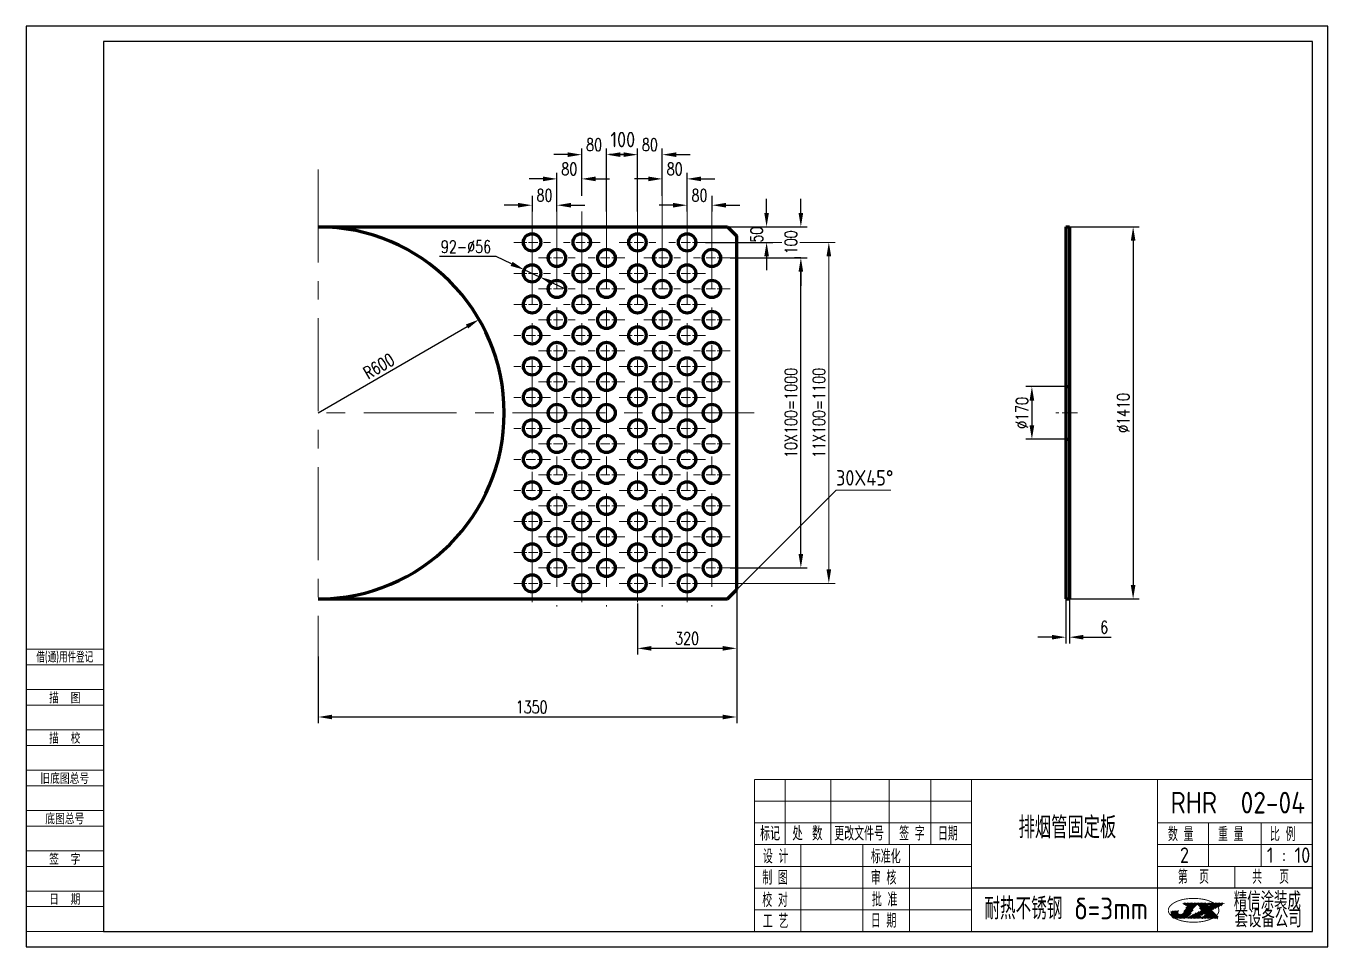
# Model space of a CAD drawing. Extents: x 128 to 1684, y 49 to 1035.
# Drawn here: x 291.7 to 711.7, y 299 to 596 of the extents above; entities that cross this region are included whole.
import ezdxf
from ezdxf.enums import TextEntityAlignment as Align

# ---------------------------------------------------------------- set-up
doc = ezdxf.new("R2010")
doc.units = 0
doc.header["$LTSCALE"] = 4
doc.header["$MEASUREMENT"] = 0
doc.linetypes.add('CENTERX2', pattern=[4, 2.5, -0.5, 0.5, -0.5])
doc.layers.get('0').update_dxf_attribs({"linetype": 'CONTINUOUS', "lineweight": 50})
doc.layers.get('DEFPOINTS').update_dxf_attribs({"linetype": 'CONTINUOUS'})
doc.layers.add('1', color=1, linetype='CENTERX2', lineweight=20)
for name, color, linetype in [('BORDER', 2, 'CONTINUOUS'), ('dim', 7, 'CONTINUOUS'), ('TK-JCSX', 6, 'CONTINUOUS')]:
    doc.layers.add(name, color=color, linetype=linetype)
doc.styles.add('H', font='TXT', dxfattribs={"width": 0.8, "bigfont": 'HZWB'})
doc.styles.add('HZ', font='gbenor.shx', dxfattribs={"bigfont": 'gbcbig.shx'})
doc.styles.add('HZFS', font='txt', dxfattribs={"width": 0.75, "bigfont": 'hzfs'})
doc.styles.get("Standard").update_dxf_attribs({"font": 'gbenor.shx', "bigfont": 'gbcbig.shx'})
doc.styles.add('WB', font='txt', dxfattribs={"height": 0.75, "bigfont": 'hzwb'})
doc.dimstyles.get("Standard").update_dxf_attribs({"dimtxt": 0.18, "dimasz": 0.18, "dimexe": 0.18, "dimexo": 0.0625, "dimgap": 0.09, "dimtad": 0, "dimtih": 1, "dimtoh": 1, "dimdec": 4, "dimzin": 0, "dimdsep": 46, "dimtxsty": 'Standard', "dimcen": 0.09, "dimadec": 0, "dimazin": 0, "dimtfac": 1, "dimtdec": 4, "dimtofl": 0, "dimtmove": 0, "dimatfit": 3, "dimfxl": 0, "dimtolj": 1, "dimtzin": 0, "dimarcsym": 0})

# ---------------------------------------------------------------- blocks, each defined once
blk = doc.blocks.new('*D21')
at = {"color": 5, "lineweight": -2}
for p, q in [((520.97, 400.74), (520.97, 371.17)), ((385.97, 392.71), (385.97, 371.17)), ((390.47, 373.17), (516.47, 373.17))]:
    blk.add_line(p, q, dxfattribs=at)
at = {"color": 5, "lineweight": 20}
for points in [[(390.47, 373.92), (390.47, 372.42), (385.97, 373.17)], [(516.47, 373.92), (516.47, 372.42), (520.97, 373.17)]]:
    blk.add_solid(points, dxfattribs=at)
at = {"layer": 'DEFPOINTS', "color": 0, "lineweight": 20}
for p in [(520.97, 400.74), (385.97, 392.71), (520.97, 373.17)]:
    blk.add_point(p, dxfattribs=at)
at = {"color": 5, "lineweight": 20, "insert": (454.82, 376.37), "char_height": 4, "attachment_point": 5, "style": 'HZFS'}
blk.add_mtext('\\A1;1350', dxfattribs=at)
blk = doc.blocks.new('*D20')
at = {"color": 5, "lineweight": -2}
for p, q in [((627.14, 411.24), (627.14, 396.91)), ((628.34, 411.24), (628.34, 396.91)), ((622.64, 398.91), (618.14, 398.91)), ((632.84, 398.91), (641.74, 398.91))]:
    blk.add_line(p, q, dxfattribs=at)
at = {"color": 5, "lineweight": 20}
for points in [[(622.64, 399.66), (622.64, 398.16), (627.14, 398.91)], [(632.84, 399.66), (632.84, 398.16), (628.34, 398.91)]]:
    blk.add_solid(points, dxfattribs=at)
at = {"layer": 'DEFPOINTS', "color": 0, "lineweight": 20}
for p in [(627.14, 411.24), (628.34, 411.24), (628.34, 398.91)]:
    blk.add_point(p, dxfattribs=at)
at = {"color": 5, "lineweight": 20, "insert": (639.54, 402.11), "char_height": 4, "attachment_point": 5, "style": 'HZFS'}
blk.add_mtext('\\A1;6', dxfattribs=at)
blk = doc.blocks.new('*D19')
at = {"color": 5, "lineweight": -2}
for p, q in [((627.14, 479.74), (614.2, 479.74)), ((616.2, 475.24), (616.2, 467.24)), ((627.14, 462.74), (614.2, 462.74))]:
    blk.add_line(p, q, dxfattribs=at)
at = {"color": 5, "lineweight": 20}
for points in [[(615.45, 475.24), (616.95, 475.24), (616.2, 479.74)], [(615.45, 467.24), (616.95, 467.24), (616.2, 462.74)]]:
    blk.add_solid(points, dxfattribs=at)
at = {"layer": 'DEFPOINTS', "color": 0, "lineweight": 20}
for p in [(627.14, 479.74), (616.2, 462.74), (627.14, 462.74)]:
    blk.add_point(p, dxfattribs=at)
at = {"color": 5, "lineweight": 20, "insert": (613, 471.24), "char_height": 4, "attachment_point": 5, "rotation": 90, "style": 'HZFS'}
blk.add_mtext('\\A1;%%c170', dxfattribs=at)
blk = doc.blocks.new('*D18')
at = {"color": 5, "lineweight": -2}
for p, q in [((628.34, 531.24), (650.86, 531.24)), ((648.86, 526.74), (648.86, 415.74)), ((628.34, 411.24), (650.86, 411.24))]:
    blk.add_line(p, q, dxfattribs=at)
at = {"color": 5, "lineweight": 20}
for points in [[(648.11, 526.74), (649.61, 526.74), (648.86, 531.24)], [(648.11, 415.74), (649.61, 415.74), (648.86, 411.24)]]:
    blk.add_solid(points, dxfattribs=at)
at = {"layer": 'DEFPOINTS', "color": 0, "lineweight": 20}
for p in [(628.34, 531.24), (628.34, 411.24), (648.86, 411.24)]:
    blk.add_point(p, dxfattribs=at)
at = {"color": 5, "lineweight": 20, "insert": (645.66, 471.24), "char_height": 4, "attachment_point": 5, "rotation": 90, "style": 'HZFS'}
blk.add_mtext('\\A1;%%c1410', dxfattribs=at)
blk = doc.blocks.new('*D22')
at = {"color": 5, "lineweight": -2}
for p, q in [((484.47, 554.53), (479.97, 554.53)), ((488.97, 536.2), (488.97, 556.53)), ((496.97, 541.2), (496.97, 556.53)), ((501.47, 554.53), (505.97, 554.53))]:
    blk.add_line(p, q, dxfattribs=at)
at = {"color": 5, "lineweight": 20}
for points in [[(484.47, 555.28), (484.47, 553.78), (488.97, 554.53)], [(501.47, 555.28), (501.47, 553.78), (496.97, 554.53)]]:
    blk.add_solid(points, dxfattribs=at)
at = {"layer": 'DEFPOINTS', "color": 0, "lineweight": 20}
for p in [(496.97, 554.53), (496.97, 541.2), (488.97, 536.2)]:
    blk.add_point(p, dxfattribs=at)
at = {"color": 5, "lineweight": 20, "insert": (492.97, 557.73), "char_height": 4, "attachment_point": 5, "style": 'HZFS'}
blk.add_mtext('\\A1;80', dxfattribs=at)
blk = doc.blocks.new('*D23')
at = {"color": 5, "lineweight": -2}
for p, q in [((492.47, 546.71), (487.97, 546.71)), ((496.97, 541.2), (496.97, 548.71)), ((504.97, 536.2), (504.97, 548.71)), ((509.47, 546.71), (513.97, 546.71))]:
    blk.add_line(p, q, dxfattribs=at)
at = {"color": 5, "lineweight": 20}
for points in [[(492.47, 547.46), (492.47, 545.96), (496.97, 546.71)], [(509.47, 547.46), (509.47, 545.96), (504.97, 546.71)]]:
    blk.add_solid(points, dxfattribs=at)
at = {"layer": 'DEFPOINTS', "color": 0, "lineweight": 20}
for p in [(504.97, 546.71), (496.97, 541.2), (504.97, 536.2)]:
    blk.add_point(p, dxfattribs=at)
at = {"color": 5, "lineweight": 20, "insert": (500.97, 549.91), "char_height": 4, "attachment_point": 5, "style": 'HZFS'}
blk.add_mtext('\\A1;80', dxfattribs=at)
blk = doc.blocks.new('*D24')
at = {"color": 5, "lineweight": -2}
for p, q in [((500.47, 538.22), (495.97, 538.22)), ((504.97, 536.2), (504.97, 540.22)), ((512.97, 541.2), (512.97, 536.22)), ((517.47, 538.22), (521.97, 538.22))]:
    blk.add_line(p, q, dxfattribs=at)
at = {"color": 5, "lineweight": 20}
for points in [[(500.47, 538.97), (500.47, 537.47), (504.97, 538.22)], [(517.47, 538.97), (517.47, 537.47), (512.97, 538.22)]]:
    blk.add_solid(points, dxfattribs=at)
at = {"layer": 'DEFPOINTS', "color": 0, "lineweight": 20}
for p in [(512.97, 541.2), (512.97, 538.22), (504.97, 536.2)]:
    blk.add_point(p, dxfattribs=at)
at = {"color": 5, "lineweight": 20, "insert": (508.97, 541.42), "char_height": 4, "attachment_point": 5, "style": 'HZFS'}
blk.add_mtext('\\A1;80', dxfattribs=at)
blk = doc.blocks.new('*D25')
at = {"color": 5, "lineweight": -2}
for p, q in [((466.47, 554.53), (461.97, 554.53)), ((470.97, 541.2), (470.97, 556.53)), ((478.97, 536.2), (478.97, 556.53)), ((483.47, 554.53), (487.97, 554.53))]:
    blk.add_line(p, q, dxfattribs=at)
at = {"color": 5, "lineweight": 20}
for points in [[(466.47, 555.28), (466.47, 553.78), (470.97, 554.53)], [(483.47, 555.28), (483.47, 553.78), (478.97, 554.53)]]:
    blk.add_solid(points, dxfattribs=at)
at = {"layer": 'DEFPOINTS', "color": 0, "lineweight": 20}
for p in [(470.97, 554.53), (470.97, 541.2), (478.97, 536.2)]:
    blk.add_point(p, dxfattribs=at)
at = {"color": 5, "lineweight": 20, "insert": (474.97, 557.73), "char_height": 4, "attachment_point": 5, "style": 'HZFS'}
blk.add_mtext('\\A1;80', dxfattribs=at)
blk = doc.blocks.new('*D26')
at = {"color": 5, "lineweight": -2}
for p, q in [((458.47, 546.71), (453.97, 546.71)), ((462.97, 536.2), (462.97, 548.71)), ((470.97, 541.2), (470.97, 548.71)), ((475.47, 546.71), (479.97, 546.71))]:
    blk.add_line(p, q, dxfattribs=at)
at = {"color": 5, "lineweight": 20}
for points in [[(458.47, 547.46), (458.47, 545.96), (462.97, 546.71)], [(475.47, 547.46), (475.47, 545.96), (470.97, 546.71)]]:
    blk.add_solid(points, dxfattribs=at)
at = {"layer": 'DEFPOINTS', "color": 0, "lineweight": 20}
for p in [(462.97, 546.71), (470.97, 541.2), (462.97, 536.2)]:
    blk.add_point(p, dxfattribs=at)
at = {"color": 5, "lineweight": 20, "insert": (466.97, 549.91), "char_height": 4, "attachment_point": 5, "style": 'HZFS'}
blk.add_mtext('\\A1;80', dxfattribs=at)
blk = doc.blocks.new('*D27')
at = {"color": 5, "lineweight": -2}
for p, q in [((450.47, 538.22), (445.97, 538.22)), ((454.97, 541.2), (454.97, 536.22)), ((462.97, 536.2), (462.97, 540.22)), ((467.47, 538.22), (471.97, 538.22))]:
    blk.add_line(p, q, dxfattribs=at)
at = {"color": 5, "lineweight": 20}
for points in [[(450.47, 538.97), (450.47, 537.47), (454.97, 538.22)], [(467.47, 538.97), (467.47, 537.47), (462.97, 538.22)]]:
    blk.add_solid(points, dxfattribs=at)
at = {"layer": 'DEFPOINTS', "color": 0, "lineweight": 20}
for p in [(454.97, 541.2), (454.97, 538.22), (462.97, 536.2)]:
    blk.add_point(p, dxfattribs=at)
at = {"color": 5, "lineweight": 20, "insert": (458.97, 541.42), "char_height": 4, "attachment_point": 5, "style": 'HZFS'}
blk.add_mtext('\\A1;80', dxfattribs=at)
blk = doc.blocks.new('*D28')
at = {"layer": 'DEFPOINTS', "color": 0, "lineweight": 20}
for p in [(452.43, 517.42), (457.51, 515.06)]:
    blk.add_point(p, dxfattribs=at)
at = {"layer": 'dim', "color": 5, "lineweight": -2}
for p, q in [((443.34, 521.63), (425.14, 521.63)), ((448.35, 519.31), (443.34, 521.63)), ((457.51, 515.06), (452.43, 517.42)), ((461.59, 513.17), (465.68, 511.28))]:
    blk.add_line(p, q, dxfattribs=at)
at = {"layer": 'dim', "color": 5, "lineweight": 20}
for points in [[(448.66, 519.99), (448.03, 518.63), (452.43, 517.42)], [(461.91, 513.85), (461.28, 512.49), (457.51, 515.06)]]:
    blk.add_solid(points, dxfattribs=at)
at = {"layer": 'dim', "color": 5, "lineweight": 20, "insert": (433.64, 524.83), "char_height": 4, "attachment_point": 5, "style": 'HZFS'}
blk.add_mtext('\\A1;92-%%c56', dxfattribs=at)
blk = doc.blocks.new('_CLOSED')
at = {"color": 0, "linetype": 'ByBlock'}
for p, q in [((-1, 0.167), (0, 0)), ((-1, 0.167), (-1, -0.167)), ((0, 0), (-1, -0.167)), ((0, 0), (-1, 0))]:
    blk.add_line(p, q, dxfattribs=at)
blk = doc.blocks.new('*U34')
at = {"linetype": 'Continuous', "lineweight": 20}
for p, q in [((17394.44, 5521.79), (17429.5, 5556.85)), ((17429.5, 5556.85), (17447.21, 5556.85))]:
    blk.add_line(p, q, dxfattribs=at)
at = {"linetype": 'Continuous', "lineweight": 20, "style": 'HZ'}
blk.add_text('30X45%%d', height=5, dxfattribs=at).set_placement((17429.5, 5558.35))
blk = doc.blocks.new('*U4')
at = {"layer": 'BORDER', "color": 1, "linetype": 'Continuous'}
blk.add_lwpolyline([(0, 0), (420, 0), (420, 297), (0, 297)], close=True, dxfattribs=at)
at = {"layer": 'BORDER', "color": 7, "linetype": 'Continuous'}
blk.add_lwpolyline([(25, 5), (415, 5), (415, 292), (25, 292)], close=True, dxfattribs=at)
blk = doc.blocks.new('*X2')
at = {"color": 0}
for p, q in [((21.1, 1.6), (39.1, 19.6)), ((22.9, 1.6), (40.9, 19.6)), ((24.6, 1.6), (39.8, 16.8)), ((26.2, 19.2), (26.7, 19.6)), ((27.3, 18.7), (26.3, 19.6)), ((27.1, 9.4), (37.3, 19.6)), ((27.5, 18.6), (28.5, 19.6)), ((30.5, 17.2), (28.1, 19.6)), ((28.7, 18.1), (30.3, 19.6)), ((29.4, 13.5), (35.6, 19.6)), ((37.2, 12.3), (29.8, 19.6)), ((29.9, 17.5), (32, 19.6)), ((31.1, 17), (33.8, 19.6)), ((36.6, 11.1), (31.2, 16.6)), ((37.9, 13.4), (31.6, 19.6)), ((38.5, 14.5), (33.4, 19.6)), ((39.1, 15.7), (35.2, 19.6)), ((39.8, 16.8), (36.9, 19.6)), ((40.9, 17.4), (38.7, 19.6)), ((39.8, 16.9), (42.6, 19.6)), ((42, 18.1), (40.5, 19.6)), ((43.1, 18.7), (42.2, 19.6)), ((43.6, 18.8), (44.4, 19.6)), ((62, 1.6), (44, 19.6)), ((44.4, 17.9), (46.2, 19.6)), ((45.2, 16.9), (47.9, 19.6)), ((63.8, 1.6), (45.8, 19.6)), ((46, 16), (49.7, 19.6)), ((46.9, 15), (51.5, 19.6)), ((65.5, 1.6), (47.5, 19.6)), ((47.7, 14.1), (53.2, 19.6)), ((48.5, 13.1), (55, 19.6)), ((49.3, 12.2), (56.8, 19.6)), ((67.3, 1.6), (49.3, 19.6)), ((50.2, 11.3), (55.8, 16.9)), ((69.1, 1.6), (51.1, 19.6)), ((60.6, 11.8), (52.8, 19.6)), ((53.5, 7.5), (65.6, 19.6)), ((54.3, 6.5), (67.4, 19.6)), ((56.1, 18.1), (54.6, 19.6)), ((57.1, 18.9), (56.4, 19.6)), ((58.2, 19.3), (58.5, 19.6)), ((60.6, 17.2), (58.2, 19.6)), ((58.9, 18.3), (60.3, 19.6)), ((65.4, 14.2), (59.9, 19.6)), ((60, 17.6), (62.1, 19.6)), ((61.1, 16.9), (63.8, 19.6)), ((64.2, 13.6), (61.2, 16.6)), ((66.5, 14.8), (61.7, 19.6)), ((62, 12.5), (69.1, 19.6)), ((67.7, 15.4), (63.4, 19.6)), ((68.9, 15.9), (65.2, 19.6)), ((65.5, 14.3), (70.9, 19.6)), ((70.1, 16.5), (67, 19.6)), ((71.3, 17.1), (68.7, 19.6)), ((69, 16), (72.7, 19.6)), ((72.5, 17.7), (70.5, 19.6)), ((73.6, 18.3), (72.3, 19.6)), ((72.6, 17.8), (74.5, 19.6)), ((74.8, 18.9), (74, 19.6)), ((76, 19.5), (75.8, 19.6)), ((76.1, 19.5), (76.2, 19.6)), ((10.6, 5.3), (15, 9.7)), ((16, 1.6), (10.6, 7)), ((14.2, 1.7), (10.6, 5.4)), ((10.7, 7.1), (13.2, 9.6)), ((10.8, 9.1), (11.3, 9.5)), ((17.8, 1.6), (10.8, 8.7)), ((11, 3.9), (16.9, 9.8)), ((11.7, 2.8), (18.8, 9.9)), ((19.6, 1.6), (11.7, 9.5)), ((12.7, 2.1), (18.8, 8.2)), ((21.3, 1.6), (13.3, 9.6)), ((14.1, 1.7), (19, 6.6)), ((23.1, 1.6), (15, 9.7)), ((15.8, 1.6), (20, 5.8)), ((18.7, 7.8), (16.7, 9.8)), ((17.6, 1.6), (21.6, 5.6)), ((18.9, 9.4), (18.4, 9.9)), ((19.3, 1.6), (23.3, 5.6)), ((24.9, 1.6), (20.9, 5.6)), ((26.6, 1.6), (22.6, 5.6)), ((28.2, 1.8), (24.3, 5.7)), ((29.6, 2.3), (25.4, 6.4)), ((30.7, 2.8), (26, 7.6)), ((26.4, 1.6), (37.5, 12.7)), ((31.8, 3.6), (26.7, 8.7)), ((32.6, 4.5), (27.3, 9.8)), ((33.4, 5.5), (28, 10.9)), ((28.4, 1.9), (35.2, 8.6)), ((34, 6.6), (28.6, 12.1)), ((34.7, 7.8), (29.2, 13.2)), ((35.3, 8.9), (29.9, 14.3)), ((35.9, 10), (30.5, 15.4)), ((31.7, 1.6), (32.2, 2.2)), ((31.9, 1.6), (31.7, 1.9)), ((33.7, 1.6), (32.9, 2.5)), ((33.5, 1.6), (35.7, 3.9)), ((35.5, 1.6), (34, 3.1)), ((35.2, 1.6), (39.3, 5.7)), ((37.2, 1.6), (35.2, 3.7)), ((39, 1.6), (36.4, 4.2)), ((37, 1.6), (42.8, 7.4)), ((40.8, 1.6), (37.6, 4.8)), ((38.8, 1.6), (46.3, 9.2)), ((42.5, 1.6), (38.8, 5.4)), ((44.3, 1.6), (40, 6)), ((40.5, 1.6), (49.8, 10.9)), ((46.1, 1.6), (41.1, 6.6)), ((42.3, 1.6), (56.6, 16)), ((47.8, 1.6), (42.3, 7.2)), ((46.5, 4.8), (43.5, 7.8)), ((44.1, 1.6), (46.5, 4.1)), ((47.7, 5.4), (44.7, 8.4)), ((45.8, 1.6), (47.4, 3.2)), ((48.8, 6), (45.9, 8.9)), ((60.2, 1.6), (47, 14.9)), ((50, 6.5), (47, 9.5)), ((47.6, 1.6), (48.2, 2.2)), ((47.9, 5.5), (57.5, 15)), ((51.2, 7.1), (48.2, 10.1)), ((52.4, 7.7), (49.4, 10.7)), ((49.4, 1.6), (49.8, 2.1)), ((49.6, 1.6), (49.4, 1.8)), ((51.4, 1.6), (50.5, 2.6)), ((51.1, 1.6), (60.8, 11.3)), ((51.5, 7.3), (60.3, 16.1)), ((53.2, 1.6), (51.5, 3.3)), ((54.9, 1.6), (52.6, 4)), ((52.9, 1.6), (61.6, 10.3)), ((56.7, 1.6), (53.6, 4.7)), ((58.5, 1.6), (54.6, 5.5)), ((54.7, 1.6), (62.4, 9.4)), ((56.5, 1.6), (63.2, 8.4)), ((58.2, 1.6), (64.1, 7.5)), ((61.8, 12.4), (58.8, 15.4)), ((63, 13), (60, 16)), ((60, 1.6), (64.9, 6.6)), ((61.8, 1.6), (65.7, 5.6)), ((63.5, 1.6), (66.5, 4.7)), ((65.3, 1.6), (67.4, 3.7)), ((67.1, 1.6), (68.2, 2.8)), ((68.8, 1.6), (69, 1.8))]:
    blk.add_line(p, q, dxfattribs=at)
blk = doc.blocks.new('*D57')
at = {"color": 5, "lineweight": -2}
for p, q in [((520.97, 417.47), (520.97, 393.31)), ((488.97, 409.81), (488.97, 393.31)), ((516.47, 395.31), (493.47, 395.31))]:
    blk.add_line(p, q, dxfattribs=at)
at = {"color": 5, "lineweight": 20}
for points in [[(493.47, 396.06), (493.47, 394.56), (488.97, 395.31)], [(516.47, 396.06), (516.47, 394.56), (520.97, 395.31)]]:
    blk.add_solid(points, dxfattribs=at)
at = {"layer": 'DEFPOINTS', "color": 0, "lineweight": 20}
for p in [(520.97, 417.47), (488.97, 409.81), (488.97, 395.31)]:
    blk.add_point(p, dxfattribs=at)
at = {"color": 5, "lineweight": 20, "insert": (504.97, 398.51), "char_height": 4, "attachment_point": 5, "style": 'HZFS'}
blk.add_mtext('\\A1;320', dxfattribs=at)
blk = doc.blocks.new('*D58')
at = {"color": 5, "lineweight": -2}
for p, q in [((530.62, 535.74), (530.62, 540.24)), ((517.97, 531.24), (532.62, 531.24)), ((510.88, 526.24), (532.62, 526.24)), ((530.62, 521.74), (530.62, 517.24))]:
    blk.add_line(p, q, dxfattribs=at)
at = {"color": 5, "lineweight": 20}
for points in [[(529.87, 535.74), (531.37, 535.74), (530.62, 531.24)], [(529.87, 521.74), (531.37, 521.74), (530.62, 526.24)]]:
    blk.add_solid(points, dxfattribs=at)
at = {"layer": 'DEFPOINTS', "color": 0, "lineweight": 20}
for p in [(517.97, 531.24), (530.62, 531.24), (510.88, 526.24)]:
    blk.add_point(p, dxfattribs=at)
at = {"color": 5, "lineweight": 20, "insert": (527.42, 528.74), "char_height": 4, "attachment_point": 5, "rotation": 90, "style": 'HZFS'}
blk.add_mtext('\\A1;50', dxfattribs=at)
blk = doc.blocks.new('*D59')
at = {"color": 5, "lineweight": -2}
for p, q in [((541.67, 535.74), (541.67, 540.24)), ((532.62, 531.24), (543.67, 531.24)), ((518.88, 521.24), (543.67, 521.24)), ((541.67, 516.74), (541.67, 512.24))]:
    blk.add_line(p, q, dxfattribs=at)
at = {"color": 5, "lineweight": 20}
for points in [[(540.92, 535.74), (542.42, 535.74), (541.67, 531.24)], [(540.92, 516.74), (542.42, 516.74), (541.67, 521.24)]]:
    blk.add_solid(points, dxfattribs=at)
at = {"layer": 'DEFPOINTS', "color": 0, "lineweight": 20}
for p in [(532.62, 531.24), (541.67, 531.24), (518.88, 521.24)]:
    blk.add_point(p, dxfattribs=at)
at = {"color": 5, "lineweight": 20, "insert": (538.47, 526.24), "char_height": 4, "attachment_point": 5, "rotation": 90, "style": 'HZFS'}
blk.add_mtext('\\A1;100', dxfattribs=at)
blk = doc.blocks.new('*D60')
at = {"color": 5, "lineweight": -2}
for p, q in [((541.67, 521.24), (539.67, 521.24)), ((541.67, 425.74), (541.67, 516.74)), ((518.88, 421.24), (543.67, 421.24))]:
    blk.add_line(p, q, dxfattribs=at)
at = {"color": 5, "lineweight": 20}
for points in [[(540.92, 516.74), (542.42, 516.74), (541.67, 521.24)], [(540.92, 425.74), (542.42, 425.74), (541.67, 421.24)]]:
    blk.add_solid(points, dxfattribs=at)
at = {"layer": 'DEFPOINTS', "color": 0, "lineweight": 20}
for p in [(541.67, 521.24), (541.67, 521.24), (518.88, 421.24)]:
    blk.add_point(p, dxfattribs=at)
at = {"color": 5, "lineweight": 20, "insert": (538.47, 471.24), "char_height": 4, "attachment_point": 5, "rotation": 90, "style": 'HZFS'}
blk.add_mtext('\\A1;10X100=1000', dxfattribs=at)
blk = doc.blocks.new('*D61')
at = {"layer": 'DEFPOINTS', "color": 0, "lineweight": 20}
for p in [(437.86, 501.36), (385.97, 471.24)]:
    blk.add_point(p, dxfattribs=at)
at = {"layer": 'dim', "color": 5, "lineweight": -2}
blk.add_line((385.97, 471.24), (433.97, 499.11), dxfattribs=at)
at = {"layer": 'dim', "color": 5, "lineweight": 20}
blk.add_solid([(433.59, 499.75), (434.35, 498.46), (437.86, 501.36)], dxfattribs=at)
at = {"layer": 'dim', "color": 5, "lineweight": 20, "insert": (405.53, 486.3), "char_height": 4, "attachment_point": 5, "rotation": 30.137, "style": 'HZFS'}
blk.add_mtext('\\A1;R600', dxfattribs=at)

msp = doc.modelspace()

# ---------------------------------------------------------------- linework, layer by layer
at = {"lineweight": 60}
for p, q in [((385.97073, 531.24053), (517.97073, 531.24053)), ((517.97073, 531.24053), (520.97073, 528.24053)), ((627.13973, 531.24053), (627.13973, 411.24053)), ((627.13973, 531.24053), (628.33973, 531.24053)), ((628.33973, 531.24053), (628.33973, 411.24053)), ((520.97073, 414.24053), (520.97073, 528.24053)), ((627.13973, 479.74053), (628.33973, 479.74053)), ((627.13973, 462.74053), (628.33973, 462.74053)), ((517.97073, 411.24053), (520.97073, 414.24053)), ((385.97073, 411.24053), (517.97073, 411.24053)), ((627.13973, 411.24053), (628.33973, 411.24053))]:
    msp.add_line(p, q, dxfattribs=at)
at = {"color": 5, "lineweight": 20}
for p, q in [((532.62494, 526.24053), (535.49157, 526.24053)), ((541.37585, 526.24053), (552.69793, 526.24053)), ((550.69793, 521.74053), (550.69793, 420.74053)), ((510.88335, 416.24053), (552.69793, 416.24053)), ((536.58521, 332.00631), (536.58521, 353.00631)), ((551.39133, 332.00631), (551.39133, 353.00631)), ((570.14574, 332.00631), (570.14574, 353.00631)), ((583.56995, 332.00631), (583.56995, 353.00631)), ((596.71447, 346.00631), (526.71447, 346.00631)), ((596.71447, 339.00631), (526.71447, 339.00631)), ((706.71447, 339.00631), (656.71447, 339.00631)), ((673.21447, 325.00631), (673.21447, 339.00631)), ((690.21447, 325.00631), (690.21447, 339.00631)), ((596.71447, 332.00631), (526.71447, 332.00631)), ((541.71447, 304.00631), (541.71447, 332.00631)), ((561.71447, 304.00631), (561.71447, 332.00631)), ((576.71447, 304.00631), (576.71447, 332.00631)), ((706.71447, 332.00631), (656.71447, 332.00631)), ((596.71447, 325.00631), (526.71447, 325.00631)), ((706.71447, 325.00631), (656.71447, 325.00631)), ((681.71447, 318.00631), (681.71447, 325.00631)), ((596.71447, 318.00631), (526.71447, 318.00631)), ((596.71447, 311.00631), (526.71447, 311.00631))]:
    msp.add_line(p, q, dxfattribs=at)
at = {"lineweight": 20}
msp.add_line((316.71447, 348.00631), (316.71447, 304.00631), dxfattribs=at)
at = {"lineweight": 20, "const_width": 0.4}
for points in [[(706.71447, 353.00631), (526.71447, 353.00631)], [(526.71447, 304.00631), (526.71447, 353.00631)], [(596.71447, 304.00631), (596.71447, 353.00631)], [(656.71447, 304.00631), (656.71447, 353.00631)], [(706.71447, 318.00631), (596.71447, 318.00631)]]:
    msp.add_lwpolyline(points, dxfattribs=at)
at = {"color": 1, "lineweight": 20, "const_width": 0.288}
for points in [[(675.06699, 312.99775, 0.045646912), (674.14544, 313.53934, 0.061944204), (671.68387, 314.34515, 0.048195253), (668.3753, 314.66481, 0.048195253), (665.06673, 314.34515, 0.061944204), (662.60517, 313.53934, 0.10267246), (660.69957, 312.10651, 0.182343529), (660.2151, 310.82222, 0.182343529)], [(660.2151, 310.82222, 0.182343529), (660.69957, 309.53794, 0.03812966), (661.33904, 308.91397, 0.061944204)], [(675.60533, 309.08353, 0.027144456), (676.05103, 309.53794, 0.182343529), (676.5355, 310.82222, 0.169863978), (676.11148, 312.03435, 0.10267246)], [(662.03929, 308.41053, 0.027423584), (662.60517, 308.1051, 0.061944204), (665.06673, 307.29929, 0.048195253), (668.3753, 306.97964, 0.048195253), (671.68387, 307.29929, 0.061944204), (674.14544, 308.1051, 0.025938494), (674.68156, 308.39242, 0.182343529)]]:
    msp.add_lwpolyline(points, format="xyb", dxfattribs=at)
at = {"color": 1, "lineweight": 20, "const_width": 0.10234}
msp.add_lwpolyline([(670.30786, 309.14907), (672.06585, 310.02306), (672.58279, 309.43157), (671.09231, 308.39242), (676.20934, 308.39242), (673.96084, 310.96515), (678.0003, 312.97338), (678.0003, 312.99775), (673.39498, 312.99775), (673.39498, 312.77735), (674.21232, 312.23308), (673.26452, 311.76188), (672.66758, 312.4449), (673.13912, 312.82532), (673.13912, 312.99775), (664.95187, 312.99775), (666.52444, 312.28079), (665.04165, 309.67449, -0.26964887), (664.59689, 309.41583), (663.81669, 309.41583, -0.440010531), (663.30694, 309.97213), (663.35458, 310.51667), (661.28992, 310.40205), (661.21144, 309.50502, 0.440010531), (662.23095, 308.39242), (665.29659, 308.39242, 0.26964887), (667.07563, 309.42709), (668.69918, 312.28079), (669.63097, 312.80904), (671.36953, 310.81978), (666.48698, 308.39242), (670.96436, 308.39242)], format="xyb", close=True, dxfattribs=at)
at = {"lineweight": 60}
for centre in [(454.97073, 526.24053), (470.97073, 526.24053), (488.97073, 526.24053), (504.97073, 526.24053), (462.97073, 521.24053), (478.97073, 521.24053), (496.97073, 521.24053), (512.97073, 521.24053), (454.97073, 516.24053), (470.97073, 516.24053), (488.97073, 516.24053), (504.97073, 516.24053), (462.97073, 511.24053), (478.97073, 511.24053), (496.97073, 511.24053), (512.97073, 511.24053), (454.97073, 506.24053), (470.97073, 506.24053), (488.97073, 506.24053), (504.97073, 506.24053), (462.97073, 501.24053), (478.97073, 501.24053), (496.97073, 501.24053), (512.97073, 501.24053), (454.97073, 496.24053), (470.97073, 496.24053), (488.97073, 496.24053), (504.97073, 496.24053), (462.97073, 491.24053), (478.97073, 491.24053), (496.97073, 491.24053), (512.97073, 491.24053), (454.97073, 486.24053), (470.97073, 486.24053), (488.97073, 486.24053), (504.97073, 486.24053), (462.97073, 481.24053), (478.97073, 481.24053), (496.97073, 481.24053), (512.97073, 481.24053), (454.97073, 476.24053), (470.97073, 476.24053), (488.97073, 476.24053), (504.97073, 476.24053), (462.97073, 471.24053), (478.97073, 471.24053), (496.97073, 471.24053), (512.97073, 471.24053), (454.97073, 466.24053), (470.97073, 466.24053), (488.97073, 466.24053), (504.97073, 466.24053), (462.97073, 461.24053), (478.97073, 461.24053), (496.97073, 461.24053), (512.97073, 461.24053), (454.97073, 456.24053), (470.97073, 456.24053), (488.97073, 456.24053), (504.97073, 456.24053), (462.97073, 451.24053), (478.97073, 451.24053), (496.97073, 451.24053), (512.97073, 451.24053), (454.97073, 446.24053), (470.97073, 446.24053), (488.97073, 446.24053), (504.97073, 446.24053), (462.97073, 441.24053), (478.97073, 441.24053), (496.97073, 441.24053), (512.97073, 441.24053), (454.97073, 436.24053), (470.97073, 436.24053), (488.97073, 436.24053), (504.97073, 436.24053), (462.97073, 431.24053), (478.97073, 431.24053), (496.97073, 431.24053), (512.97073, 431.24053), (454.97073, 426.24053), (470.97073, 426.24053), (488.97073, 426.24053), (504.97073, 426.24053), (462.97073, 421.24053), (478.97073, 421.24053), (496.97073, 421.24053), (512.97073, 421.24053), (454.97073, 416.24053), (470.97073, 416.24053), (488.97073, 416.24053), (504.97073, 416.24053)]:
    msp.add_circle(centre, 2.8, dxfattribs=at)
msp.add_arc((385.97073, 471.24053), 60, 270, 90, dxfattribs=at)
at = {"color": 5, "lineweight": 20}
for points in [[(549.94793, 521.74053), (551.44793, 521.74053), (550.69793, 526.24053)], [(549.94793, 420.74053), (551.44793, 420.74053), (550.69793, 416.24053)]]:
    msp.add_solid(points, dxfattribs=at)
at = {"layer": '1', "ltscale": 3}
for p, q in [((385.97073, 549.77604), (385.97073, 392.70502)), ((462.97073, 541.19627), (462.97073, 408.77661)), ((478.97073, 541.19627), (478.97073, 408.77661)), ((496.97073, 541.19627), (496.97073, 408.77661)), ((512.97073, 541.19627), (512.97073, 408.77661)), ((454.97073, 536.19627), (454.97073, 408.77661)), ((470.97073, 536.19627), (470.97073, 408.77661)), ((488.97073, 536.19627), (488.97073, 408.77661)), ((504.97073, 536.19627), (504.97073, 408.77661)), ((526.63432, 471.24053), (383.40534, 471.24053))]:
    msp.add_line(p, q, dxfattribs=at)
at = {"layer": '1', "lineweight": 20, "ltscale": 0.3}
for p, q in [((449.05812, 526.24053), (460.88335, 526.24053)), ((476.88335, 526.24053), (465.05812, 526.24053)), ((483.05812, 526.24053), (494.88335, 526.24053)), ((510.88335, 526.24053), (499.05812, 526.24053)), ((457.05812, 521.24053), (468.88335, 521.24053)), ((484.88335, 521.24053), (473.05812, 521.24053)), ((491.05812, 521.24053), (502.88335, 521.24053)), ((518.88335, 521.24053), (507.05812, 521.24053)), ((449.05812, 516.24053), (460.88335, 516.24053)), ((476.88335, 516.24053), (465.05812, 516.24053)), ((483.05812, 516.24053), (494.88335, 516.24053)), ((510.88335, 516.24053), (499.05812, 516.24053)), ((457.05812, 511.24053), (468.88335, 511.24053)), ((484.88335, 511.24053), (473.05812, 511.24053)), ((491.05812, 511.24053), (502.88335, 511.24053)), ((518.88335, 511.24053), (507.05812, 511.24053)), ((449.05812, 506.24053), (460.88335, 506.24053)), ((476.88335, 506.24053), (465.05812, 506.24053)), ((483.05812, 506.24053), (494.88335, 506.24053)), ((510.88335, 506.24053), (499.05812, 506.24053)), ((457.05812, 501.24053), (468.88335, 501.24053)), ((484.88335, 501.24053), (473.05812, 501.24053)), ((491.05812, 501.24053), (502.88335, 501.24053)), ((518.88335, 501.24053), (507.05812, 501.24053)), ((460.88335, 496.24053), (449.05812, 496.24053)), ((476.88335, 496.24053), (465.05812, 496.24053)), ((483.05812, 496.24053), (494.88335, 496.24053)), ((510.88335, 496.24053), (499.05812, 496.24053)), ((457.05812, 491.24053), (468.88335, 491.24053)), ((484.88335, 491.24053), (473.05812, 491.24053)), ((491.05812, 491.24053), (502.88335, 491.24053)), ((518.88335, 491.24053), (507.05812, 491.24053)), ((460.88335, 486.24053), (449.05812, 486.24053)), ((476.88335, 486.24053), (465.05812, 486.24053)), ((483.05812, 486.24053), (494.88335, 486.24053)), ((510.88335, 486.24053), (499.05812, 486.24053)), ((457.05812, 481.24053), (468.88335, 481.24053)), ((484.88335, 481.24053), (473.05812, 481.24053)), ((491.05812, 481.24053), (502.88335, 481.24053)), ((518.88335, 481.24053), (507.05812, 481.24053)), ((460.88335, 476.24053), (449.05812, 476.24053)), ((476.88335, 476.24053), (465.05812, 476.24053)), ((483.05812, 476.24053), (494.88335, 476.24053)), ((510.88335, 476.24053), (499.05812, 476.24053)), ((460.88335, 466.24053), (449.05812, 466.24053)), ((476.88335, 466.24053), (465.05812, 466.24053)), ((483.05812, 466.24053), (494.88335, 466.24053)), ((510.88335, 466.24053), (499.05812, 466.24053)), ((457.05812, 461.24053), (468.88335, 461.24053)), ((484.88335, 461.24053), (473.05812, 461.24053)), ((491.05812, 461.24053), (502.88335, 461.24053)), ((518.88335, 461.24053), (507.05812, 461.24053)), ((460.88335, 456.24053), (449.05812, 456.24053)), ((476.88335, 456.24053), (465.05812, 456.24053)), ((483.05812, 456.24053), (494.88335, 456.24053)), ((510.88335, 456.24053), (499.05812, 456.24053)), ((457.05812, 451.24053), (468.88335, 451.24053)), ((484.88335, 451.24053), (473.05812, 451.24053)), ((491.05812, 451.24053), (502.88335, 451.24053)), ((518.88335, 451.24053), (507.05812, 451.24053)), ((460.88335, 446.24053), (449.05812, 446.24053)), ((476.88335, 446.24053), (465.05812, 446.24053)), ((483.05812, 446.24053), (494.88335, 446.24053)), ((510.88335, 446.24053), (499.05812, 446.24053)), ((457.05812, 441.24053), (468.88335, 441.24053)), ((484.88335, 441.24053), (473.05812, 441.24053)), ((491.05812, 441.24053), (502.88335, 441.24053)), ((518.88335, 441.24053), (507.05812, 441.24053)), ((449.05812, 436.24053), (460.88335, 436.24053)), ((476.88335, 436.24053), (465.05812, 436.24053)), ((483.05812, 436.24053), (494.88335, 436.24053)), ((510.88335, 436.24053), (499.05812, 436.24053)), ((457.05812, 431.24053), (468.88335, 431.24053)), ((484.88335, 431.24053), (473.05812, 431.24053)), ((491.05812, 431.24053), (502.88335, 431.24053)), ((518.88335, 431.24053), (507.05812, 431.24053)), ((449.05812, 426.24053), (460.88335, 426.24053)), ((476.88335, 426.24053), (465.05812, 426.24053)), ((483.05812, 426.24053), (494.88335, 426.24053)), ((510.88335, 426.24053), (499.05812, 426.24053)), ((457.05812, 421.24053), (468.88335, 421.24053)), ((484.88335, 421.24053), (473.05812, 421.24053)), ((491.05812, 421.24053), (502.88335, 421.24053)), ((518.88335, 421.24053), (507.05812, 421.24053)), ((449.05812, 416.24053), (460.88335, 416.24053)), ((476.88335, 416.24053), (465.05812, 416.24053)), ((483.05812, 416.24053), (494.88335, 416.24053)), ((510.88335, 416.24053), (499.05812, 416.24053))]:
    msp.add_line(p, q, dxfattribs=at)
at = {"layer": '1', "lineweight": 20, "ltscale": 0.5}
msp.add_line((630.93289, 471.24053), (623.30737, 471.24053), dxfattribs=at)
at = {"layer": 'TK-JCSX', "color": 1, "lineweight": 20}
for p, q in [((316.71447, 395.00631), (291.71447, 395.00631)), ((291.71447, 390.00631), (316.71447, 390.00631)), ((316.71447, 382.00631), (291.71447, 382.00631)), ((316.71447, 382.00631), (291.71447, 382.00631)), ((291.71447, 377.00631), (316.71447, 377.00631)), ((316.71447, 369.00631), (291.71447, 369.00631)), ((291.71447, 364.00631), (316.71447, 364.00631)), ((316.71447, 356.00631), (291.71447, 356.00631)), ((291.71447, 351.00631), (316.71447, 351.00631)), ((316.71447, 343.00631), (291.71447, 343.00631)), ((291.71447, 338.00631), (316.71447, 338.00631)), ((316.71447, 330.00631), (291.71447, 330.00631)), ((291.71447, 325.00631), (316.71447, 325.00631)), ((316.71447, 317.00631), (291.71447, 317.00631)), ((291.71447, 312.00631), (316.71447, 312.00631)), ((316.71447, 304.00631), (291.71447, 304.00631)), ((316.71447, 304.00631), (291.71447, 304.00631)), ((316.71447, 304.00631), (291.71447, 304.00631)), ((316.71447, 304.00631), (291.71447, 304.00631)), ((316.71447, 304.00631), (291.71447, 304.00631))]:
    msp.add_line(p, q, dxfattribs=at)

# ---------------------------------------------------------------- block references
at = {"linetype": 'Continuous', "lineweight": 20}
msp.add_blockref('*U34', (-16876.47002, -5110.54621), dxfattribs=at)
at = {"color": 1, "lineweight": 20, "xscale": 0.255851610803802, "yscale": 0.255851610803802, "zscale": 0.2558516108039996}
msp.add_blockref('*X2', (658.51002, 307.97037), dxfattribs=at)
at = {"layer": 'BORDER', "color": 7, "linetype": 'Continuous', "lineweight": 20}
msp.add_blockref('*U4', (291.71447, 299.00631), dxfattribs=at)

# ---------------------------------------------------------------- texts
at = {"lineweight": 20, "style": 'HZ'}
for s, height, p in [('100', 5, (480.25065, 556.89037)), ('RHR  02-04', 7, (660.93967, 342.04591))]:
    msp.add_text(s, height=height, dxfattribs=at).set_placement(p)
at = {"lineweight": 20, "style": 'HZFS', "width": 0.75}
msp.add_text('排烟管固定板', height=7, dxfattribs=at).set_placement((611.90451, 334.02366))
at = {"color": 5, "style": 'HZ', "width": 0.75}
for s, p in [('标记', (528.53033, 333.32983)), ('更改文件号', (552.45608, 333.32983)), ('签 字', (573.39112, 333.32983)), ('日期', (585.88177, 333.32983)), ('数 量', (660.10814, 333.11712)), ('重 量', (676.25781, 333.11712)), ('比 例', (692.99831, 333.11712)), ('设 计', (529.40995, 325.95064)), ('标准化', (564.24304, 325.95064)), ('制 图', (529.23402, 319.09853)), ('审 核', (564.24304, 319.09853)), ('第  页', (663.28695, 319.34881)), ('共   页', (687.26914, 319.34881)), ('校 对', (529.23403, 311.89503)), ('批 准', (564.59489, 312.07072)), ('工 艺', (529.40995, 305.04292)), ('日 期', (564.24304, 305.21862))]:
    msp.add_text(s, height=4.5, dxfattribs=at).set_placement(p)
at = {"color": 5, "lineweight": 20}
for s, height, style, width, p in [('处 数', 4.5, 'HZFS', 0.75, (538.90989, 333.32983)), ('精信涂装成', 5.7, 'WB', 0.8, (681.31859, 311.02846)), ('套设备公司', 5.7, 'H', 0.8, (681.59593, 305.28981))]:
    msp.add_text(s, height=height, dxfattribs=dict(at, style=style, width=width)).set_placement(p)
at = {"lineweight": 20}
for s, height, p in [('2', 5, (663.96471, 326.10769)), ('1 : 10', 5, (692.0088, 326.10769)), ('耐热不锈钢 δ=3mm', 7, (600.86207, 307.90096))]:
    msp.add_text(s, height=height, dxfattribs=at).set_placement(p)
at = {"color": 5, "lineweight": 20, "insert": (547.49793, 471.24053), "char_height": 4, "attachment_point": 5, "rotation": 90, "style": 'HZFS'}
msp.add_mtext('\\A1;11X100=1100', dxfattribs=at)
at = {"layer": 'TK-JCSX', "color": 1, "style": 'HZ', "width": 0.790251}
msp.add_text('借(通)用件登记', height=3.5, dxfattribs=at).set_placement((304.21447, 392.50631), align=Align.MIDDLE)
at = {"layer": 'TK-JCSX', "color": 1, "style": 'HZ'}
for s, p in [('描  图', (304.21447, 379.50631)), ('描  校', (304.21447, 366.50631)), ('旧底图总号', (304.21447, 353.50631)), ('底图总号', (304.21447, 340.50631)), ('签  字', (304.21447, 327.50631)), ('日  期', (304.21447, 314.50631))]:
    msp.add_text(s, height=3.5, dxfattribs=at).set_placement(p, align=Align.MIDDLE)

# ---------------------------------------------------------------- dimensions: what is measured, and where the dimension line sits
at = {"lineweight": 20}
for base, p1, p2, angle, text, picture, middle in [((470.97073, 554.53019), (478.97073, 536.19627), (470.97073, 541.19627), 180, '80', '*D25', (474.97073, 557.73019)), ((462.97073, 546.71465), (470.97073, 541.19627), (462.97073, 536.19627), 180, '80', '*D26', (466.97073, 549.91465)), ((454.97073, 538.21947), (462.97073, 536.19627), (454.97073, 541.19627), 180, '80', '*D27', (458.97073, 541.41947)), ((530.62494, 531.24053), (510.88335, 526.24053), (517.97073, 531.24053), 90, '50', '*D58', (527.42494, 528.74053)), ((541.66832, 531.24053), (518.88335, 521.24053), (532.62494, 531.24053), 90, '100', '*D59', (538.46832, 526.24053)), ((648.85628, 411.24053), (628.33973, 531.24053), (628.33973, 411.24053), 90, '%%c1410', '*D18', (645.65628, 471.24053)), ((541.66832, 521.24053), (518.88335, 421.24053), (541.66832, 521.24053), 90, '10X100=1000', '*D60', (538.46832, 471.24053)), ((616.1996, 462.74053), (627.13973, 479.74053), (627.13973, 462.74053), 90, '%%c170', '*D19', (612.9996, 471.24053)), ((488.97073, 395.30774), (520.97073, 417.47288), (488.97073, 409.80566), 180, '320', '*D57', (504.97073, 398.50774))]:
    dim = msp.add_linear_dim(base=base, p1=p1, p2=p2, angle=angle, text=text, dimstyle='Standard', override={"dimtxt": 4, "dimasz": 4.5, "dimexe": 2, "dimexo": 0, "dimgap": 1.2, "dimtad": 1, "dimtih": 0, "dimlfac": -1, "dimzin": 1, "dimtxsty": 'HZFS', "dimcen": 0, "dimclrd": 5, "dimclre": 5, "dimclrt": 5, "dimtfac": 0.166667, "dimtix": 1}, dxfattribs=at)
    dim.commit()
    dim.dimension.update_dxf_attribs({"geometry": picture, "text_midpoint": middle})
for base, p1, p2, picture, middle in [((496.97073, 554.53019), (488.97073, 536.19627), (496.97073, 541.19627), '*D22', (492.97073, 557.73019)), ((504.97073, 546.71465), (496.97073, 541.19627), (504.97073, 536.19627), '*D23', (500.97073, 549.91465)), ((512.97073, 538.21947), (504.97073, 536.19627), (512.97073, 541.19627), '*D24', (508.97073, 541.41947))]:
    dim = msp.add_linear_dim(base=base, p1=p1, p2=p2, text='80', dimstyle='Standard', override={"dimtxt": 4, "dimasz": 4.5, "dimexe": 2, "dimexo": 0, "dimgap": 1.2, "dimtad": 1, "dimtih": 0, "dimlfac": -1, "dimzin": 1, "dimtxsty": 'HZFS', "dimcen": 0, "dimclrd": 5, "dimclre": 5, "dimclrt": 5, "dimtfac": 0.166667, "dimtix": 1}, dxfattribs=at)
    dim.commit()
    dim.dimension.update_dxf_attribs({"geometry": picture, "text_midpoint": middle})
for base, p1, p2, text, picture, middle in [((628.33973, 398.91178), (627.13973, 411.24053), (628.33973, 411.24053), '6', '*D20', (639.53973, 398.91178)), ((520.97073, 373.16993), (385.97073, 392.70502), (520.97073, 400.74053), '1350', '*D21', (454.81955, 373.16993))]:
    dim = msp.add_linear_dim(base=base, p1=p1, p2=p2, text=text, dimstyle='Standard', override={"dimtxt": 4, "dimasz": 4.5, "dimexe": 2, "dimexo": 0, "dimgap": 1.2, "dimtad": 1, "dimtih": 0, "dimlfac": -1, "dimzin": 1, "dimtxsty": 'HZFS', "dimcen": 0, "dimclrd": 5, "dimclre": 5, "dimclrt": 5, "dimtfac": 0.166667, "dimtix": 1}, dxfattribs=at)
    dim.commit()
    dim.dimension.update_dxf_attribs({"geometry": picture, "text_midpoint": middle, "dimtype": 160})
at = {"layer": 'dim', "lineweight": 20}
dim = msp.add_diameter_dim_2p(p1=(457.51147, 515.06383), p2=(452.42999, 517.41724), text='92-%%c56', dimstyle='Standard', override={"dimtxt": 4, "dimasz": 4.5, "dimexe": 2, "dimexo": 0, "dimgap": 1.2, "dimtad": 1, "dimtih": 0, "dimlfac": -1, "dimzin": 1, "dimtxsty": 'HZFS', "dimblk1": 'CLOSED', "dimblk2": 'CLOSED', "dimcen": 0, "dimclrd": 5, "dimclre": 5, "dimclrt": 5, "dimtfac": 0.166667, "dimtix": 1, "dimtofl": 1, "dimatfit": 1}, dxfattribs=at)
dim.commit()
dim.dimension.update_dxf_attribs({"geometry": '*D28', "text_midpoint": (433.64386, 521.62533), "dimtype": 163})
dim = msp.add_radius_dim(center=(385.97073, 471.24053), mpoint=(437.86036, 501.36471), text='R600', dimstyle='Standard', override={"dimtxt": 4, "dimasz": 4.5, "dimexe": 2, "dimexo": 0, "dimgap": 1.2, "dimtad": 1, "dimtih": 0, "dimtoh": 0, "dimlfac": -1, "dimzin": 1, "dimtxsty": 'HZFS', "dimblk1": 'CLOSED', "dimblk2": 'CLOSED', "dimcen": 0, "dimclrd": 5, "dimclre": 5, "dimclrt": 5, "dimtfac": 0.166667, "dimtix": 1, "dimatfit": 0}, dxfattribs=at)
dim.commit()
dim.dimension.update_dxf_attribs({"geometry": '*D61', "text_midpoint": (407.14023, 483.53034), "dimtype": 164})

doc.saveas('drawing.dxf')
